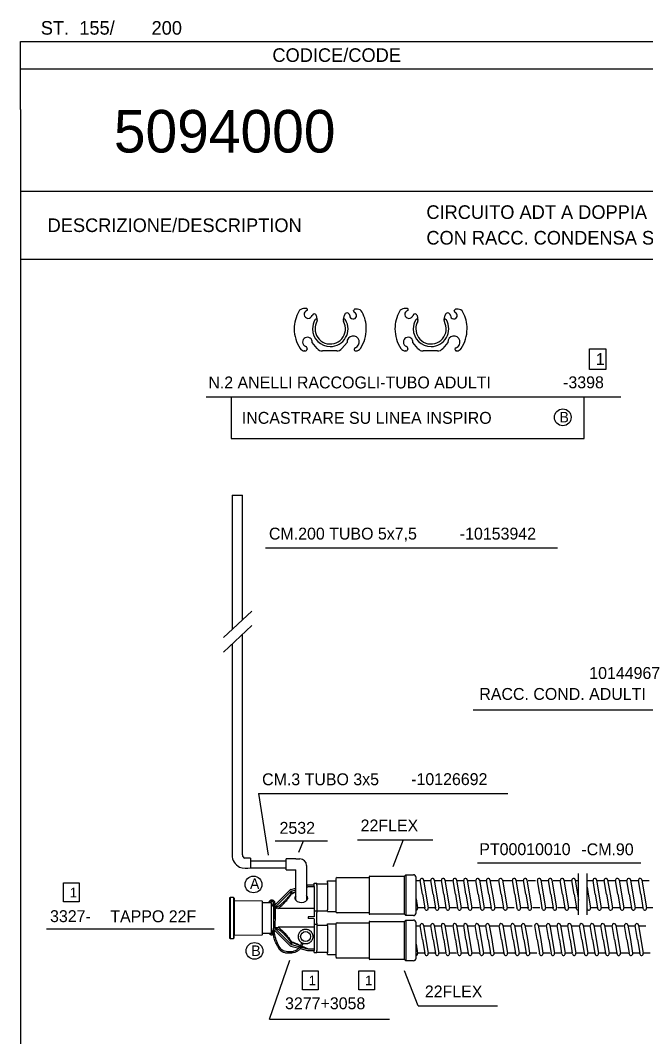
# Model space of a CAD drawing. Extents: x 0 to 950, y 0 to 1366.
# Drawn here: x 0 to 460, y 618 to 1366 of the extents above; entities that cross this region are included whole.
import ezdxf

# ---------------------------------------------------------------- set-up
doc = ezdxf.new("R2010")
doc.units = 0
doc.header["$LTSCALE"] = 25
doc.header["$MEASUREMENT"] = 0
doc.linetypes.add('CONTINUA', pattern=[0])
doc.linetypes.add('DASHED', pattern=[1.172368, 0.781579, -0.390789])
doc.layers.get('0').update_dxf_attribs({"linetype": 'CONTINUA'})
for name, color, linetype, lineweight in [('CODICI COMPONENTI', 1, 'CONTINUOUS', 25), ('COMPONENTI', 7, 'CONTINUOUS', 25), ('DESCRIZIONI', 7, 'CONTINUOUS', 25)]:
    doc.layers.add(name, color=color, linetype=linetype, lineweight=lineweight)

# ---------------------------------------------------------------- blocks, each defined once
blk = doc.blocks.new('M5')
for p, q in [((0, 270), (190, 270)), ((0, 260), (0, 270)), ((0, 266), (190, 266)), ((0, 260), (0, 10)), ((0, 248), (190, 248)), ((0, 238), (190, 238))]:
    blk.add_line(p, q)
for s, p in [('ST.  155/', (3, 271)), ('CODICE/CODE', (37, 267)), ('DESCRIZIONE/DESCRIPTION', (4, 242))]:
    blk.add_text(s, height=2).set_placement(p)
at = {"color": 7}
blk.add_text('200', height=2, dxfattribs=at).set_placement((19.26, 271))

msp = doc.modelspace()

# ---------------------------------------------------------------- linework, layer by layer
msp.add_line((335.59, 746.51), (455.47, 746.51))
at = {"layer": 'CODICI COMPONENTI'}
for p, q in [((225.46, 762.52), (187.1, 762.52)), ((207.57, 762.52), (204.21, 754.05)), ((31.71, 731.85), (43.17, 731.85)), ((31.71, 717.81), (31.71, 731.85)), ((43.17, 731.85), (43.17, 717.81)), ((43.17, 717.81), (31.71, 717.81)), ((182.76, 631.74), (197.91, 675.04)), ((207.06, 667.24), (218.52, 667.24)), ((207.06, 653.19), (207.06, 667.24)), ((218.52, 667.24), (218.52, 653.19)), ((248.49, 667.24), (259.95, 667.24)), ((248.49, 653.19), (248.49, 667.24)), ((259.95, 667.24), (259.95, 653.19)), ((218.52, 653.19), (207.06, 653.19)), ((259.95, 653.19), (248.49, 653.19)), ((182.76, 631.74), (271.04, 631.74))]:
    msp.add_line(p, q, dxfattribs=at)
msp.add_lwpolyline([(429.75, 1109.09), (417.67, 1109.09), (417.67, 1124.06), (429.75, 1124.06)], close=True, dxfattribs=at)
at = {"layer": 'COMPONENTI', "color": 7}
for p, q in [((210.16, 1153.7), (207.78, 1153.7)), ((247.39, 1153.3), (245.84, 1153.3)), ((284.11, 1153.7), (281.73, 1153.7)), ((321.34, 1153.3), (319.79, 1153.3)), ((217.21, 1148.6), (217.84, 1145)), ((217.72, 1145.71), (217.66, 1145.75)), ((237.12, 1145), (237.24, 1145.71)), ((237.24, 1145.71), (237.81, 1148.92)), ((237.3, 1145.75), (237.24, 1145.71)), ((237.81, 1148.92), (237.81, 1148.92)), ((291.16, 1148.6), (291.79, 1145)), ((291.67, 1145.71), (291.61, 1145.75)), ((311.07, 1145), (311.19, 1145.71)), ((311.19, 1145.71), (311.76, 1148.92)), ((311.25, 1145.75), (311.19, 1145.71)), ((311.76, 1148.92), (311.76, 1148.92)), ((217.88, 1124.38), (214.2, 1128.77)), ((239.79, 1128.86), (236.04, 1124.38)), ((291.83, 1124.38), (288.14, 1128.77)), ((313.74, 1128.86), (309.98, 1124.38)), ((208.88, 1122.61), (208.64, 1122.61)), ((227.48, 1122.61), (221.67, 1122.61)), ((232.24, 1122.61), (227.48, 1122.61)), ((245.05, 1123.88), (245.05, 1123.82)), ((245.05, 1123.82), (245.05, 1123.76)), ((246.32, 1122.61), (246.14, 1122.61)), ((282.83, 1122.61), (282.59, 1122.61)), ((301.43, 1122.61), (295.62, 1122.61)), ((306.19, 1122.61), (301.43, 1122.61)), ((319, 1123.88), (319, 1123.82)), ((319, 1123.82), (319, 1123.76)), ((320.27, 1122.61), (320.09, 1122.61)), ((225.37, 733.27), (231.48, 733.18)), ((225.37, 731.98), (225.37, 733.27)), ((231.48, 734.65), (231.48, 710.85)), ((232.48, 735.65), (255.98, 735.65)), ((255.98, 736.25), (255.98, 709.25)), ((256.48, 736.75), (281.98, 736.75)), ((281.98, 736.75), (282.98, 737.75)), ((281.98, 708.75), (281.98, 736.75)), ((282.98, 737.75), (282.98, 707.75)), ((282.98, 737.75), (288.48, 737.75)), ((290.48, 709.75), (290.48, 735.75)), ((290.48, 733.45), (293.47, 733.45)), ((295.14, 723.45), (293.44, 733.64)), ((295.95, 734.06), (297.72, 723.45)), ((296.05, 733.45), (301.27, 733.45)), ((302.94, 723.45), (301.24, 733.64)), ((303.75, 734.06), (305.52, 723.45)), ((303.85, 733.45), (309.07, 733.45)), ((310.74, 723.45), (309.04, 733.64)), ((311.55, 734.06), (313.32, 723.45)), ((311.65, 733.45), (316.87, 733.45)), ((319.29, 723.45), (317.59, 733.64)), ((320.1, 734.06), (321.87, 723.45)), ((320.2, 733.45), (325.42, 733.45)), ((327.09, 723.45), (325.39, 733.64)), ((327.9, 734.06), (329.67, 723.45)), ((328.46, 733.45), (333.67, 733.45)), ((336.09, 723.45), (334.39, 733.64)), ((336.91, 734.06), (338.68, 723.45)), ((337.01, 733.45), (342.22, 733.45)), ((343.89, 723.45), (342.19, 733.64)), ((344.71, 734.06), (346.48, 723.45)), ((345.32, 733.45), (350.54, 733.45)), ((352.96, 723.45), (351.25, 733.64)), ((353.77, 734.06), (355.54, 723.45)), ((353.87, 733.45), (361.16, 733.45)), ((362.83, 723.45), (361.13, 733.64)), ((363.64, 734.06), (365.41, 723.45)), ((364.08, 733.45), (369.3, 733.45)), ((370.97, 723.45), (369.27, 733.64)), ((371.78, 734.06), (373.56, 723.45)), ((372.79, 733.45), (378, 733.45)), ((381.2, 723.45), (379.5, 733.64)), ((382.01, 734.06), (383.78, 723.45)), ((382.45, 733.45), (387.67, 733.45)), ((389.34, 723.45), (387.64, 733.64)), ((390.15, 734.06), (391.92, 723.45)), ((391.16, 733.45), (396.37, 733.45)), ((398.04, 723.45), (396.34, 733.64)), ((398.86, 734.06), (400.63, 723.45)), ((399.55, 733.45), (404.76, 733.45)), ((406.43, 723.45), (404.73, 733.64)), ((407.25, 734.06), (409.02, 723.45)), ((407.35, 733.45), (409.74, 733.45)), ((415.97, 733.45), (420.36, 733.45)), ((422.03, 723.45), (420.33, 733.64)), ((422.85, 734.06), (424.62, 723.45)), ((422.95, 733.45), (428.16, 733.45)), ((430.26, 723.45), (428.56, 733.64)), ((431.07, 734.06), (432.84, 723.45)), ((431.76, 733.45), (436.98, 733.45)), ((438.65, 723.45), (436.95, 733.64)), ((439.46, 734.06), (441.23, 723.45)), ((439.56, 733.45), (444.78, 733.45)), ((446.93, 723.45), (445.23, 733.64)), ((447.74, 734.06), (449.52, 723.45)), ((448.43, 733.45), (453.65, 733.45)), ((455.32, 723.45), (453.62, 733.64)), ((456.13, 734.06), (457.91, 723.45)), ((456.23, 733.45), (461.45, 733.45)), ((188.57, 717.25), (197.7, 726.37)), ((188.72, 715.7), (198.55, 725.53)), ((198.55, 725.53), (198.55, 723.97)), ((198.59, 726.89), (202.13, 727.84)), ((198.9, 725.73), (202.13, 726.6)), ((198.9, 725.73), (198.9, 724.16)), ((201.14, 724.99), (201.65, 725.18)), ((201.65, 725.18), (202.15, 725.37)), ((210.13, 729.98), (210.78, 730.16)), ((210.13, 728.74), (211.09, 729)), ((211.09, 729), (210.13, 728.59)), ((210.48, 728.65), (210.13, 728.49)), ((210.95, 728.86), (210.48, 728.65)), ((211.21, 728.99), (210.95, 728.86)), ((215.77, 730.22), (211.29, 730.22)), ((211.29, 729.02), (215.77, 729.02)), ((215.77, 731.62), (217.57, 731.62)), ((215.77, 730.22), (215.77, 731.62)), ((215.77, 729.02), (215.77, 706.78)), ((217.57, 730.12), (217.57, 731.62)), ((217.57, 731.18), (225.37, 731.18)), ((415.97, 728.54), (416.82, 723.45)), ((153.42, 720.48), (153.42, 691.48)), ((156.32, 720.98), (153.92, 720.98)), ((156.82, 720.48), (156.82, 718.51)), ((177.42, 718.33), (156.82, 718.51)), ((177.62, 717.43), (177.62, 718.13)), ((192.81, 717.38), (193.12, 717.67)), ((193.12, 717.67), (193.42, 717.97)), ((193.42, 717.97), (193.73, 718.28)), ((193.73, 718.28), (194.05, 718.6)), ((193.95, 717.19), (194.46, 717.76)), ((194.05, 718.6), (194.37, 718.93)), ((194.37, 718.93), (194.7, 719.28)), ((194.46, 717.76), (194.97, 718.33)), ((194.7, 719.28), (195.03, 719.64)), ((194.97, 718.33), (195.47, 718.91)), ((195.03, 719.64), (195.36, 720.02)), ((195.36, 720.02), (195.7, 720.4)), ((195.47, 718.91), (195.94, 719.49)), ((195.7, 720.4), (196.03, 720.79)), ((195.94, 719.49), (196.41, 720.07)), ((196.03, 720.79), (196.37, 721.19)), ((196.37, 721.19), (196.7, 721.59)), ((196.41, 720.07), (196.85, 720.64)), ((196.7, 721.59), (197.03, 722)), ((196.85, 720.64), (197.28, 721.21)), ((197.03, 722), (197.35, 722.4)), ((197.28, 721.21), (197.69, 721.76)), ((197.35, 722.4), (197.67, 722.81)), ((197.67, 722.81), (197.97, 723.2)), ((197.69, 721.76), (198.08, 722.29)), ((197.97, 723.2), (198.26, 723.59)), ((198.08, 722.29), (198.44, 722.81)), ((198.26, 723.59), (198.55, 723.97)), ((198.44, 722.81), (198.79, 723.31)), ((198.54, 723.97), (198.59, 724.01)), ((198.54, 723.97), (198.57, 723.97)), ((198.57, 723.97), (198.61, 723.97)), ((198.59, 724.01), (198.65, 724.05)), ((198.61, 723.97), (198.65, 723.97)), ((198.65, 724.05), (198.71, 724.09)), ((198.65, 723.97), (198.69, 723.97)), ((198.69, 723.97), (198.74, 723.95)), ((198.71, 724.09), (198.77, 724.12)), ((198.74, 723.95), (198.79, 723.94)), ((198.77, 724.12), (198.84, 724.14)), ((198.79, 723.94), (198.84, 723.92)), ((198.79, 723.31), (199.11, 723.78)), ((198.84, 724.14), (198.9, 724.16)), ((198.84, 723.92), (198.89, 723.9)), ((198.89, 723.9), (198.94, 723.87)), ((198.9, 724.16), (199.49, 724.38)), ((198.9, 724.16), (198.92, 724.14)), ((198.92, 724.14), (198.94, 724.11)), ((198.94, 724.11), (198.96, 724.07)), ((198.94, 723.87), (199, 723.85)), ((198.96, 724.07), (198.99, 724.03)), ((198.99, 724.03), (199.01, 723.99)), ((199, 723.85), (199.05, 723.81)), ((199.01, 723.99), (199.03, 723.94)), ((199.03, 723.94), (199.06, 723.89)), ((199.05, 723.81), (199.11, 723.78)), ((199.06, 723.89), (199.09, 723.84)), ((199.09, 723.84), (199.11, 723.78)), ((199.11, 723.78), (199.87, 724.08)), ((199.49, 724.38), (200.05, 724.59)), ((199.87, 724.08), (200.6, 724.38)), ((200.05, 724.59), (200.6, 724.79)), ((200.6, 724.79), (201.14, 724.99)), ((200.6, 724.38), (201.31, 724.66)), ((201.31, 724.66), (201.98, 724.94)), ((201.98, 724.94), (202.13, 725)), ((177.62, 717.34), (183.95, 717.44)), ((177.62, 705.98), (177.62, 717.43)), ((185.85, 714.52), (184.17, 717.43)), ((186.78, 715.45), (187.65, 716.33)), ((186.86, 713.84), (187.81, 714.79)), ((187.42, 713.34), (187.95, 713.67)), ((188.84, 714.23), (189.02, 714.35)), ((189.02, 714.35), (189.2, 714.47)), ((189.69, 713.33), (189.17, 712.97)), ((215.77, 712.97), (189.17, 712.97)), ((189.2, 714.47), (189.38, 714.59)), ((189.38, 714.59), (189.57, 714.72)), ((189.57, 714.72), (189.76, 714.85)), ((189.69, 713.33), (190.2, 713.72)), ((189.76, 714.85), (189.96, 715)), ((189.96, 715), (190.17, 715.15)), ((190.17, 715.15), (190.39, 715.32)), ((190.2, 713.72), (190.73, 714.15)), ((190.39, 715.32), (190.62, 715.5)), ((190.62, 715.5), (190.86, 715.69)), ((190.73, 714.15), (191.27, 714.6)), ((190.86, 715.69), (191.12, 715.89)), ((191.12, 715.89), (191.38, 716.11)), ((191.27, 714.6), (191.81, 715.08)), ((191.38, 716.11), (191.65, 716.34)), ((191.65, 716.34), (191.93, 716.58)), ((191.81, 715.08), (192.35, 715.58)), ((191.93, 716.58), (192.22, 716.83)), ((192.22, 716.83), (192.51, 717.1)), ((192.35, 715.58), (192.89, 716.1)), ((192.51, 717.1), (192.81, 717.38)), ((192.89, 716.1), (193.42, 716.64)), ((193.42, 716.64), (193.95, 717.19)), ((217.57, 711.18), (225.37, 711.18)), ((217.57, 702.12), (217.57, 710.12)), ((225.37, 710.69), (225.37, 711.98)), ((225.37, 710.69), (231.48, 710.78)), ((291.62, 713.26), (291.59, 713.45)), ((296.81, 713.45), (291.59, 713.45)), ((296.91, 712.84), (296.81, 713.45)), ((299.42, 713.26), (299.39, 713.45)), ((304.61, 713.45), (299.39, 713.45)), ((304.71, 712.84), (304.61, 713.45)), ((307.22, 713.26), (307.19, 713.45)), ((312.41, 713.45), (307.19, 713.45)), ((312.51, 712.84), (312.41, 713.45)), ((315.02, 713.26), (314.99, 713.45)), ((320.21, 713.45), (314.99, 713.45)), ((321.06, 712.84), (320.96, 713.45)), ((328.76, 713.45), (323.54, 713.45)), ((323.58, 713.26), (323.54, 713.45)), ((328.86, 712.84), (328.76, 713.45)), ((331.38, 713.26), (331.34, 713.45)), ((337.01, 713.45), (331.8, 713.45)), ((337.87, 712.84), (337.76, 713.45)), ((345.56, 713.45), (340.35, 713.45)), ((340.38, 713.26), (340.35, 713.45)), ((345.67, 712.84), (345.56, 713.45)), ((348.18, 713.26), (348.15, 713.45)), ((353.88, 713.45), (348.66, 713.45)), ((354.73, 712.84), (354.63, 713.45)), ((362.43, 713.45), (357.21, 713.45)), ((357.24, 713.26), (357.21, 713.45)), ((364.6, 712.84), (364.5, 713.45)), ((367.12, 713.26), (367.08, 713.45)), ((372.64, 713.45), (367.43, 713.45)), ((372.74, 712.84), (372.64, 713.45)), ((375.26, 713.26), (375.23, 713.45)), ((381.34, 713.45), (376.13, 713.45)), ((382.97, 712.84), (382.87, 713.45)), ((385.49, 713.26), (385.45, 713.45)), ((391.01, 713.45), (385.79, 713.45)), ((391.11, 712.84), (391.01, 713.45)), ((393.63, 713.26), (393.59, 713.45)), ((399.71, 713.45), (394.5, 713.45)), ((399.81, 712.84), (399.71, 713.45)), ((402.33, 713.26), (402.3, 713.45)), ((408.1, 713.45), (402.89, 713.45)), ((408.21, 712.84), (408.1, 713.45)), ((416.01, 712.84), (415.97, 713.06)), ((423.7, 713.45), (418.49, 713.45)), ((418.52, 713.26), (418.49, 713.45)), ((423.81, 712.84), (423.7, 713.45)), ((426.32, 713.26), (426.29, 713.45)), ((431.73, 713.45), (426.51, 713.45)), ((432.03, 712.84), (431.93, 713.45)), ((434.55, 713.26), (434.51, 713.45)), ((440.32, 713.45), (435.1, 713.45)), ((440.42, 712.84), (440.32, 713.45)), ((448.12, 713.45), (442.9, 713.45)), ((442.93, 713.26), (442.9, 713.45)), ((448.7, 712.84), (448.6, 713.45)), ((451.22, 713.26), (451.19, 713.45)), ((456.99, 713.45), (451.78, 713.45)), ((457.09, 712.84), (456.99, 713.45)), ((464.79, 713.45), (459.58, 713.45)), ((459.61, 713.26), (459.58, 713.45)), ((177.62, 694.53), (177.62, 705.98)), ((215.77, 706.78), (211.23, 706.74)), ((215.77, 705.47), (211.23, 705.51)), ((215.77, 705.47), (215.77, 683.22)), ((255.98, 709.85), (232.48, 709.85)), ((255.98, 703), (255.98, 676)), ((281.98, 708.75), (256.48, 708.75)), ((256.48, 703.5), (281.98, 703.5)), ((282.98, 707.75), (281.98, 708.75)), ((281.98, 703.5), (282.98, 704.5)), ((281.98, 675.5), (281.98, 703.5)), ((288.48, 707.75), (282.98, 707.75)), ((282.98, 704.5), (282.98, 674.5)), ((282.98, 704.5), (288.48, 704.5)), ((185.59, 697.29), (184.17, 694.82)), ((186.57, 697.01), (187.84, 695.73)), ((186.7, 698.57), (187.98, 697.29)), ((188.89, 696.38), (198.55, 686.72)), ((215.77, 699.28), (189.18, 699.28)), ((189.69, 698.92), (189.18, 699.28)), ((217.57, 700.85), (225.37, 700.85)), ((225.37, 701.75), (231.52, 701.66)), ((225.37, 700.46), (225.37, 701.75)), ((231.48, 701.4), (231.48, 677.6)), ((232.48, 702.4), (255.98, 702.4)), ((290.48, 676.5), (290.48, 702.5)), ((290.48, 700.2), (293.47, 700.2)), ((295.14, 690.2), (293.44, 700.39)), ((295.95, 700.81), (297.72, 690.2)), ((296.05, 700.2), (301.27, 700.2)), ((302.94, 690.2), (301.24, 700.39)), ((303.75, 700.81), (305.52, 690.2)), ((303.85, 700.2), (309.07, 700.2)), ((310.74, 690.2), (309.04, 700.39)), ((311.55, 700.81), (313.32, 690.2)), ((311.65, 700.2), (316.87, 700.2)), ((319.29, 690.2), (317.59, 700.39)), ((320.1, 700.81), (321.87, 690.2)), ((320.2, 700.2), (325.42, 700.2)), ((327.09, 690.2), (325.39, 700.39)), ((327.9, 700.81), (329.67, 690.2)), ((327.96, 700.2), (333.17, 700.2)), ((335.59, 690.2), (333.89, 700.39)), ((336.4, 700.81), (338.18, 690.2)), ((336.51, 700.2), (341.72, 700.2)), ((343.39, 690.2), (341.69, 700.39)), ((344.2, 700.81), (345.98, 690.2)), ((344.34, 700.2), (351.59, 700.2)), ((353.26, 690.2), (351.56, 700.39)), ((354.08, 700.81), (355.85, 690.2)), ((354.13, 700.2), (360.09, 700.2)), ((361.76, 690.2), (360.06, 700.39)), ((362.58, 700.81), (364.35, 690.2)), ((362.68, 700.2), (367.89, 700.2)), ((369.56, 690.2), (367.86, 700.39)), ((370.38, 700.81), (372.15, 690.2)), ((370.51, 700.2), (375.73, 700.2)), ((379.33, 690.2), (377.63, 700.39)), ((380.14, 700.81), (381.91, 690.2)), ((380.2, 700.2), (385.41, 700.2)), ((387.83, 690.2), (386.13, 700.39)), ((388.64, 700.81), (390.42, 690.2)), ((388.75, 700.2), (393.96, 700.2)), ((395.63, 690.2), (393.93, 700.39)), ((396.44, 700.81), (398.22, 690.2)), ((396.58, 700.2), (401.8, 700.2)), ((403.47, 690.2), (401.76, 700.39)), ((404.28, 700.81), (406.05, 690.2)), ((404.6, 700.2), (409.82, 700.2)), ((412.24, 690.2), (410.53, 700.39)), ((413.05, 700.81), (414.82, 690.2)), ((413.15, 700.2), (418.37, 700.2)), ((420.04, 690.2), (418.33, 700.39)), ((420.85, 700.81), (422.62, 690.2)), ((420.99, 700.2), (426.2, 700.2)), ((427.87, 690.2), (426.17, 700.39)), ((428.68, 700.81), (430.46, 690.2)), ((429.29, 700.2), (434.5, 700.2)), ((436.17, 690.2), (434.47, 700.39)), ((436.98, 700.81), (438.76, 690.2)), ((437.53, 700.2), (442.74, 700.2)), ((445.16, 690.2), (443.46, 700.39)), ((445.98, 700.81), (447.75, 690.2)), ((446.08, 700.2), (451.29, 700.2)), ((452.96, 690.2), (451.26, 700.39)), ((453.78, 700.81), (455.55, 690.2)), ((453.83, 700.2), (459.05, 700.2)), ((153.92, 690.98), (156.32, 690.98)), ((156.82, 693.45), (177.42, 693.63)), ((156.82, 691.48), (156.82, 693.45)), ((177.62, 694.92), (183.95, 694.82)), ((177.62, 693.83), (177.62, 694.53)), ((188.83, 694.74), (197.7, 685.87)), ((198.55, 688.28), (198.55, 686.72)), ((198.9, 688.09), (198.9, 686.52)), ((198.59, 685.36), (204.31, 683.83)), ((198.9, 686.52), (205.05, 684.87)), ((204.5, 686.25), (205.13, 685.98)), ((205.13, 685.98), (205.55, 685.8)), ((205.36, 683.54), (210.78, 682.09)), ((206.05, 684.6), (211.09, 683.25)), ((206.38, 685.21), (207.02, 684.95)), ((206.58, 685.35), (207.42, 684.98)), ((207.02, 684.95), (207.67, 684.69)), ((207.42, 684.98), (208.25, 684.61)), ((207.67, 684.69), (208.25, 684.45)), ((208.25, 684.45), (208.77, 684.23)), ((208.77, 684.23), (209.47, 683.94)), ((209.47, 683.94), (210.27, 683.6)), ((210.94, 683.39), (211.14, 683.3)), ((211.14, 683.3), (211.26, 683.24)), ((211.29, 683.22), (215.77, 683.22)), ((211.29, 682.02), (215.77, 682.02)), ((215.77, 680.62), (215.77, 682.02)), ((215.77, 680.62), (217.57, 680.62)), ((217.57, 680.62), (217.57, 682.12)), ((217.57, 680.85), (225.37, 680.85)), ((225.37, 679.16), (225.37, 680.46)), ((296.81, 680.2), (291.59, 680.2)), ((291.62, 680.01), (291.59, 680.2)), ((296.91, 679.59), (296.81, 680.2)), ((299.42, 680.01), (299.39, 680.2)), ((304.61, 680.2), (299.39, 680.2)), ((304.71, 679.59), (304.61, 680.2)), ((307.22, 680.01), (307.19, 680.2)), ((312.41, 680.2), (307.19, 680.2)), ((312.51, 679.59), (312.41, 680.2)), ((320.21, 680.2), (314.99, 680.2)), ((315.02, 680.01), (314.99, 680.2)), ((321.06, 679.59), (320.96, 680.2)), ((323.58, 680.01), (323.54, 680.2)), ((328.76, 680.2), (323.54, 680.2)), ((328.86, 679.59), (328.76, 680.2)), ((336.51, 680.2), (331.3, 680.2)), ((331.38, 680.01), (331.34, 680.2)), ((337.36, 679.59), (337.26, 680.2)), ((345.06, 680.2), (339.85, 680.2)), ((339.88, 680.01), (339.85, 680.2)), ((345.16, 679.59), (345.06, 680.2)), ((347.68, 680.01), (347.65, 680.2)), ((354.93, 680.2), (347.68, 680.2)), ((355.03, 679.59), (354.93, 680.2)), ((363.43, 680.2), (357.47, 680.2)), ((357.55, 680.01), (357.52, 680.2)), ((363.54, 679.59), (363.43, 680.2)), ((366.05, 680.01), (366.02, 680.2)), ((371.23, 680.2), (366.02, 680.2)), ((371.34, 679.59), (371.23, 680.2)), ((373.85, 680.01), (373.82, 680.2)), ((379.07, 680.2), (373.85, 680.2)), ((381.1, 679.59), (381, 680.2)), ((388.75, 680.2), (383.54, 680.2)), ((383.62, 680.01), (383.58, 680.2)), ((389.6, 679.59), (389.5, 680.2)), ((397.3, 680.2), (392.09, 680.2)), ((392.12, 680.01), (392.09, 680.2)), ((397.4, 679.59), (397.3, 680.2)), ((399.92, 680.01), (399.89, 680.2)), ((405.14, 680.2), (399.92, 680.2)), ((405.24, 679.59), (405.14, 680.2)), ((407.75, 680.01), (407.72, 680.2)), ((413.16, 680.2), (407.94, 680.2)), ((414.01, 679.59), (413.91, 680.2)), ((416.52, 680.01), (416.49, 680.2)), ((421.71, 680.2), (416.49, 680.2)), ((421.81, 679.59), (421.71, 680.2)), ((424.32, 680.01), (424.29, 680.2)), ((429.54, 680.2), (424.33, 680.2)), ((429.64, 679.59), (429.54, 680.2)), ((432.16, 680.01), (432.13, 680.2)), ((437.84, 680.2), (432.63, 680.2)), ((437.94, 679.59), (437.84, 680.2)), ((440.46, 680.01), (440.43, 680.2)), ((446.08, 680.2), (440.87, 680.2)), ((446.94, 679.59), (446.83, 680.2)), ((454.63, 680.2), (449.42, 680.2)), ((449.45, 680.01), (449.42, 680.2)), ((454.74, 679.59), (454.63, 680.2)), ((462.39, 680.2), (457.17, 680.2)), ((457.25, 680.01), (457.22, 680.2)), ((225.37, 679.16), (231.48, 679.25)), ((255.98, 676.6), (232.48, 676.6)), ((281.98, 675.5), (256.48, 675.5)), ((282.98, 674.5), (281.98, 675.5)), ((288.48, 674.5), (282.98, 674.5))]:
    msp.add_line(p, q, dxfattribs=at)
at = {"layer": 'COMPONENTI', "color": 2}
for p, q in [((244.56, 1152.05), (244.56, 1152.28)), ((318.51, 1152.05), (318.51, 1152.28)), ((210.55, 1124.27), (210.55, 1123.74)), ((284.5, 1124.27), (284.5, 1123.74)), ((215.8, 728.92), (215.77, 728.95))]:
    msp.add_line(p, q, dxfattribs=at)
at = {"layer": 'COMPONENTI'}
for p, q in [((155.44, 1016.64), (155.44, 918)), ((155.44, 1016.64), (162.94, 1016.64)), ((162.94, 924.96), (162.94, 1016.64)), ((148.98, 911.99), (169.91, 931.44)), ((148.98, 901.35), (169.91, 920.8)), ((162.94, 752.32), (162.94, 914.32)), ((155.44, 907.35), (155.44, 752.32)), ((168.99, 749.93), (164.73, 749.93)), ((168.99, 749.93), (168.99, 742.77)), ((169.06, 747.89), (195.19, 747.89)), ((202.13, 749.49), (195.19, 749.49)), ((195.19, 741.66), (195.19, 749.49)), ((202.13, 749.49), (205.13, 749.49)), ((169.06, 742.89), (195.19, 742.89)), ((195.19, 741.49), (195.19, 741.66)), ((195.19, 741.49), (202.13, 741.49)), ((202.13, 719.04), (202.13, 741.49)), ((210.13, 744.49), (210.13, 718.81)), ((409.74, 708.24), (409.74, 738.8)), ((415.97, 708.24), (415.97, 738.8)), ((217.57, 730.12), (217.57, 710.12)), ((225.37, 731.98), (225.37, 711.98)), ((153.92, 720.98), (153.92, 690.98)), ((156.32, 720.98), (156.32, 690.98)), ((156.82, 718.51), (156.82, 693.45)), ((290.48, 720.1), (291.59, 713.45)), ((295.14, 723.45), (296.81, 713.45)), ((297.72, 723.45), (299.39, 713.45)), ((302.94, 723.45), (304.61, 713.45)), ((305.52, 723.45), (307.19, 713.45)), ((310.74, 723.45), (312.41, 713.45)), ((313.32, 723.45), (314.99, 713.45)), ((319.29, 723.45), (320.96, 713.45)), ((321.87, 723.45), (323.54, 713.45)), ((327.09, 723.45), (328.76, 713.45)), ((329.67, 723.45), (331.34, 713.45)), ((336.09, 723.45), (337.76, 713.45)), ((338.68, 723.45), (340.35, 713.45)), ((343.89, 723.45), (345.56, 713.45)), ((346.48, 723.45), (348.15, 713.45)), ((352.96, 723.45), (354.63, 713.45)), ((355.54, 723.45), (357.21, 713.45)), ((362.83, 723.45), (364.5, 713.45)), ((365.41, 723.45), (367.08, 713.45)), ((370.97, 723.45), (372.64, 713.45)), ((373.56, 723.45), (375.23, 713.45)), ((381.2, 723.45), (382.87, 713.45)), ((383.78, 723.45), (385.45, 713.45)), ((389.34, 723.45), (391.01, 713.45)), ((391.92, 723.45), (393.59, 713.45)), ((398.04, 723.45), (399.71, 713.45)), ((400.63, 723.45), (402.3, 713.45)), ((406.43, 723.45), (408.1, 713.45)), ((409.02, 723.45), (409.74, 719.13)), ((416.82, 723.45), (418.49, 713.45)), ((422.03, 723.45), (423.7, 713.45)), ((424.62, 723.45), (426.29, 713.45)), ((430.26, 723.45), (431.93, 713.45)), ((432.84, 723.45), (434.51, 713.45)), ((438.65, 723.45), (440.32, 713.45)), ((441.23, 723.45), (442.9, 713.45)), ((446.93, 723.45), (448.6, 713.45)), ((449.52, 723.45), (451.19, 713.45)), ((455.32, 723.45), (456.99, 713.45)), ((457.91, 723.45), (459.58, 713.45)), ((184.17, 717.43), (184.17, 694.82)), ((185.85, 714.52), (185.85, 702.97)), ((188.57, 717.25), (187.65, 716.33)), ((188.72, 715.7), (187.81, 714.79)), ((188.84, 714.23), (187.95, 713.67)), ((189.03, 712.98), (188.01, 713.18)), ((211.23, 706.74), (211.23, 705.51)), ((187.62, 698.98), (188.19, 699.11)), ((187.84, 695.73), (188.83, 694.74)), ((187.98, 697.29), (188.89, 696.38)), ((188.12, 698.46), (189.33, 697.69)), ((188.19, 699.11), (189.18, 699.28)), ((217.57, 702.12), (217.57, 682.12)), ((225.37, 700.46), (225.37, 680.46)), ((295.14, 690.2), (296.81, 680.2)), ((297.72, 690.2), (299.39, 680.2)), ((302.94, 690.2), (304.61, 680.2)), ((305.52, 690.2), (307.19, 680.2)), ((310.74, 690.2), (312.41, 680.2)), ((313.32, 690.2), (314.99, 680.2)), ((319.29, 690.2), (320.96, 680.2)), ((321.87, 690.2), (323.54, 680.2)), ((327.09, 690.2), (328.76, 680.2)), ((329.67, 690.2), (331.34, 680.2)), ((335.59, 690.2), (337.26, 680.2)), ((338.18, 690.2), (339.85, 680.2)), ((343.39, 690.2), (345.06, 680.2)), ((345.98, 690.2), (347.65, 680.2)), ((353.26, 690.2), (354.93, 680.2)), ((355.85, 690.2), (357.52, 680.2)), ((361.76, 690.2), (363.43, 680.2)), ((364.35, 690.2), (366.02, 680.2)), ((369.56, 690.2), (371.23, 680.2)), ((372.15, 690.2), (373.82, 680.2)), ((379.33, 690.2), (381, 680.2)), ((381.91, 690.2), (383.58, 680.2)), ((387.83, 690.2), (389.5, 680.2)), ((390.42, 690.2), (392.09, 680.2)), ((395.63, 690.2), (397.3, 680.2)), ((398.22, 690.2), (399.89, 680.2)), ((403.47, 690.2), (405.14, 680.2)), ((406.05, 690.2), (407.72, 680.2)), ((412.24, 690.2), (413.91, 680.2)), ((414.82, 690.2), (416.49, 680.2)), ((420.04, 690.2), (421.71, 680.2)), ((422.62, 690.2), (424.29, 680.2)), ((427.87, 690.2), (429.54, 680.2)), ((430.46, 690.2), (432.13, 680.2)), ((436.17, 690.2), (437.84, 680.2)), ((438.76, 690.2), (440.43, 680.2)), ((445.16, 690.2), (446.83, 680.2)), ((447.75, 690.2), (449.42, 680.2)), ((452.96, 690.2), (454.63, 680.2)), ((455.55, 690.2), (457.22, 680.2)), ((290.48, 686.86), (291.59, 680.2))]:
    msp.add_line(p, q, dxfattribs=at)
at = {"layer": 'COMPONENTI', "color": 7, "linetype": 'DASHED'}
for p, q in [((215.77, 729.02), (215.77, 730.22)), ((186.71, 713.67), (186.71, 713.67)), ((217.57, 710.92), (215.77, 710.92)), ((186.71, 698.58), (186.71, 698.58)), ((217.57, 701.33), (215.77, 701.33)), ((215.77, 683.22), (215.77, 682.02))]:
    msp.add_line(p, q, dxfattribs=at)
at = {"layer": 'COMPONENTI', "color": 7}
for points in [[(211.21, 728.99), (211.26, 729.01), (211.29, 729.02), (211.29, 729.02)], [(186.7, 713.68), (186.7, 713.68), (186.7, 713.67), (186.7, 713.67), (186.7, 713.67), (186.7, 713.67), (186.71, 713.67)], [(186.71, 713.67), (186.71, 713.67), (186.72, 713.67), (186.72, 713.66), (186.74, 713.65)], [(186.75, 713.64), (186.77, 713.63), (186.79, 713.62), (186.81, 713.61), (186.84, 713.59), (186.87, 713.57), (186.91, 713.55), (186.95, 713.53)], [(186.95, 713.53), (187, 713.51), (187.05, 713.48), (187.11, 713.46), (187.17, 713.43), (187.25, 713.4), (187.33, 713.37), (187.41, 713.34), (187.51, 713.31), (187.61, 713.27), (187.73, 713.24), (187.81, 713.22)], [(187.81, 713.22), (188.01, 713.18)], [(189.03, 712.98), (189.04, 712.98), (189.17, 712.97), (189.17, 712.97)], [(186.71, 698.58), (186.7, 698.58), (186.7, 698.57), (186.7, 698.57), (186.7, 698.57), (186.7, 698.57), (186.7, 698.57)], [(186.71, 698.58), (186.71, 698.58), (186.72, 698.58), (186.72, 698.59), (186.74, 698.6), (186.75, 698.61), (186.77, 698.62), (186.79, 698.63), (186.81, 698.64), (186.84, 698.66), (186.87, 698.68), (186.91, 698.7), (186.95, 698.72)], [(186.95, 698.72), (187, 698.74), (187.05, 698.77), (187.11, 698.79), (187.18, 698.82), (187.25, 698.85), (187.33, 698.88), (187.42, 698.91), (187.52, 698.94), (187.62, 698.98)], [(188.12, 698.46), (187.4, 698.91)], [(198.55, 688.28), (198.17, 688.78), (197.8, 689.27), (197.42, 689.75), (197.05, 690.23), (196.68, 690.68), (196.31, 691.13), (195.95, 691.56), (195.59, 691.97), (195.24, 692.37), (194.89, 692.76), (194.55, 693.13), (194.21, 693.48), (193.88, 693.83), (193.55, 694.15), (193.23, 694.47), (192.91, 694.77), (192.6, 695.07), (192.3, 695.35), (192, 695.61), (191.7, 695.87), (191.42, 696.11), (191.15, 696.34), (190.88, 696.55), (190.63, 696.75), (190.39, 696.93), (190.16, 697.11), (189.94, 697.27), (189.73, 697.42), (189.53, 697.56), (189.33, 697.69), (189.14, 697.82), (189.06, 697.87)], [(189.69, 698.92), (190.2, 698.53), (190.73, 698.1), (191.26, 697.65), (191.8, 697.17), (192.34, 696.67), (192.88, 696.15), (193.42, 695.61), (193.94, 695.06), (194.46, 694.49), (194.97, 693.92), (195.46, 693.34), (195.94, 692.76), (196.41, 692.18), (196.85, 691.61), (197.28, 691.04), (197.69, 690.49), (198.08, 689.96), (198.44, 689.44), (198.79, 688.94), (199.11, 688.47)], [(198.55, 688.28), (198.58, 688.27), (198.61, 688.27), (198.65, 688.28), (198.69, 688.28), (198.74, 688.3), (198.79, 688.31), (198.84, 688.33), (198.89, 688.35), (198.94, 688.38), (199, 688.4), (199.06, 688.43), (199.11, 688.47)], [(198.9, 688.09), (198.84, 688.11), (198.77, 688.13), (198.71, 688.16), (198.65, 688.19), (198.6, 688.23), (198.55, 688.28)], [(199.11, 688.47), (199.09, 688.41), (199.06, 688.36), (199.03, 688.31), (199.01, 688.26), (198.99, 688.21), (198.96, 688.17), (198.94, 688.14), (198.92, 688.11), (198.9, 688.09)], [(205.44, 685.59), (205.15, 685.71), (204.72, 685.87), (204.29, 686.05), (203.83, 686.22), (203.36, 686.41), (202.87, 686.6), (202.36, 686.79), (201.84, 686.99), (201.29, 687.2), (200.73, 687.41), (200.14, 687.63), (199.53, 687.86), (198.9, 688.09)], [(203.45, 686.7), (203.07, 686.85), (202.68, 687.02), (202.28, 687.18), (201.87, 687.36), (201.44, 687.53), (201, 687.71), (200.54, 687.9), (200.08, 688.08), (199.6, 688.27), (199.11, 688.47)], [(204.5, 686.25), (204.16, 686.4), (203.45, 686.7)], [(206.58, 685.35), (206.47, 685.4)], [(209.71, 683.95), (209.26, 684.16), (208.25, 684.61)], [(210.94, 683.39), (210.5, 683.59), (209.71, 683.95)], [(210.93, 683.32), (210.73, 683.41), (210.27, 683.6)], [(211.09, 683.25), (211.08, 683.25), (210.93, 683.32)], [(211.29, 683.22), (211.29, 683.23), (211.26, 683.24)]]:
    msp.add_lwpolyline(points, dxfattribs=at)
msp.add_lwpolyline([(189.18, 699.28), (189.18, 699.28)], close=True, dxfattribs=at)
at = {"layer": 'COMPONENTI', "color": 7, "linetype": 'DASHED'}
for points in [[(204.06, 692.35), (204.06, 692.69), (204.1, 693.03), (204.15, 693.38), (204.23, 693.72), (204.33, 694.07), (204.45, 694.41), (204.6, 694.75), (204.77, 695.07), (204.96, 695.39), (205.17, 695.69), (205.4, 695.97), (205.65, 696.24), (205.92, 696.49), (206.2, 696.72), (206.49, 696.93), (206.8, 697.12), (207.11, 697.29), (207.44, 697.43), (207.76, 697.55), (208.1, 697.65), (208.43, 697.72), (208.75, 697.77), (209.06, 697.8), (209.37, 697.81)], [(209.37, 697.81), (209.68, 697.8), (210, 697.77), (210.32, 697.72), (210.65, 697.65), (210.98, 697.55), (211.31, 697.43), (211.63, 697.29), (211.94, 697.12), (212.25, 696.93), (212.54, 696.72), (212.83, 696.49), (213.09, 696.24), (213.34, 695.97), (213.57, 695.69), (213.78, 695.39), (213.97, 695.07), (214.14, 694.75), (214.29, 694.41), (214.41, 694.07), (214.51, 693.72), (214.59, 693.38), (214.65, 693.03), (214.68, 692.69), (214.69, 692.35)], [(209.37, 686.9), (209.06, 686.9), (208.75, 686.93), (208.43, 686.99), (208.1, 687.06), (207.76, 687.16), (207.44, 687.27), (207.11, 687.42), (206.8, 687.58), (206.49, 687.77), (206.2, 687.98), (205.92, 688.21), (205.65, 688.46), (205.4, 688.73), (205.17, 689.02), (204.96, 689.32), (204.77, 689.63), (204.6, 689.96), (204.45, 690.29), (204.33, 690.63), (204.23, 690.98), (204.15, 691.33), (204.1, 691.67), (204.06, 692.01), (204.06, 692.35)], [(214.69, 692.35), (214.68, 692.01), (214.65, 691.67), (214.59, 691.33), (214.51, 690.98), (214.41, 690.63), (214.29, 690.29), (214.14, 689.96), (213.97, 689.63), (213.78, 689.32), (213.57, 689.02), (213.34, 688.73), (213.09, 688.46), (212.83, 688.21), (212.54, 687.98), (212.25, 687.77), (211.94, 687.58), (211.63, 687.42), (211.31, 687.27), (210.98, 687.16), (210.65, 687.06), (210.32, 686.99), (210, 686.93), (209.68, 686.9), (209.37, 686.9)]]:
    msp.add_lwpolyline(points, dxfattribs=at)
at = {"layer": 'COMPONENTI', "color": 7}
msp.add_circle((209.37, 692.35), 3.65, dxfattribs=at)
for centre, radius, start, end in [((227.48, 1138.87), 26.46, 151.10746, 180), ((207.78, 1149.74), 3.96, 90, 151.10746), ((211.31, 1149.59), 3.02, 108.36515, 344.14346), ((210.16, 1153.06), 0.639, 0, 90), ((210.16, 1153.06), 0.639, 288.36515, 0), ((245.82, 1152.05), 1.26, 88.84167, 179.71002), ((245.82, 1152.05), 1.26, 179.71002, 243.03684), ((247.39, 1149.34), 3.96, 27.74689, 90), ((227.48, 1138.87), 26.46, 0, 27.74689), ((301.43, 1138.87), 26.46, 151.10746, 180), ((281.73, 1149.74), 3.96, 90, 151.10746), ((285.26, 1149.59), 3.02, 108.36515, 344.14346), ((284.11, 1153.06), 0.639, 0, 90), ((284.11, 1153.06), 0.639, 288.36515, 0), ((319.76, 1152.05), 1.26, 88.84167, 179.71002), ((319.76, 1152.05), 1.26, 179.71002, 243.03684), ((321.34, 1149.34), 3.96, 27.74689, 90), ((301.43, 1138.87), 26.46, 0, 27.74689), ((215.7, 1148.3), 1.55, 88.19219, 162.57755), ((227.48, 1138.87), 13.02, 149.72104, 180), ((215.7, 1148.3), 1.55, 41.9083, 88.19219), ((217.09, 1144.93), 0.99, 55, 149.72104), ((227.48, 1138.87), 11.14, 180, 28.73431), ((227.48, 1138.87), 11.14, 151.26569, 180), ((215.75, 1148.34), 1.49, 10, 41.9083), ((216.67, 1144.8), 1.19, 331.26569, 10), ((227.48, 1138.87), 13.02, 270, 30.27896), ((238.29, 1144.8), 1.19, 170, 208.73431), ((237.87, 1144.93), 0.99, 30.27896, 125), ((239.76, 1148.56), 1.98, 169.43989, 169.43989), ((239.76, 1148.56), 1.98, 90, 169.43989), ((239.76, 1148.56), 1.98, 0.69528, 90), ((244.26, 1148.6), 2.52, 180, 67.05091), ((289.64, 1148.3), 1.55, 88.19219, 162.57755), ((301.43, 1138.87), 13.02, 149.72104, 180), ((289.64, 1148.3), 1.55, 41.9083, 88.19219), ((291.04, 1144.93), 0.99, 55, 149.72104), ((301.43, 1138.87), 11.14, 180, 28.73431), ((301.43, 1138.87), 11.14, 151.26569, 180), ((289.69, 1148.34), 1.49, 10, 41.9083), ((290.62, 1144.8), 1.19, 331.26569, 10), ((301.43, 1138.87), 13.02, 270, 30.27896), ((312.24, 1144.8), 1.19, 170, 208.73431), ((311.82, 1144.93), 0.99, 30.27896, 125), ((313.7, 1148.56), 1.98, 169.43989, 169.43989), ((313.7, 1148.56), 1.98, 90, 169.43989), ((313.7, 1148.56), 1.98, 0.69528, 90), ((318.21, 1148.6), 2.52, 180, 67.05091), ((227.48, 1138.87), 26.46, 180, 213.13423), ((227.48, 1138.87), 13.02, 180, 270), ((227.48, 1138.87), 26.46, 326.86577, 0), ((301.43, 1138.87), 26.46, 180, 213.13423), ((301.43, 1138.87), 13.02, 180, 270), ((301.43, 1138.87), 26.46, 326.86577, 0), ((210.7, 1129.14), 3.51, 354.04861, 180), ((210.7, 1129.14), 3.51, 180, 249.04121), ((244.26, 1129.14), 4.48, 291.17858, 183.61209), ((284.65, 1129.14), 3.51, 354.04861, 180), ((284.65, 1129.14), 3.51, 180, 249.04121), ((318.21, 1129.14), 4.48, 291.17858, 183.61209), ((208.64, 1126.57), 3.96, 213.13423, 270), ((208.88, 1124.28), 1.67, 269.96956, 70.3481), ((221.67, 1127.56), 4.95, 220, 270), ((232.24, 1127.56), 4.95, 270, 320), ((246.35, 1123.75), 1.3, 111.17858, 176.74216), ((246.2, 1123.76), 1.15, 176.74216, 267.2274), ((246.32, 1126.57), 3.96, 270, 326.86577), ((282.59, 1126.57), 3.96, 213.13423, 270), ((282.83, 1124.28), 1.67, 269.96956, 70.3481), ((295.62, 1127.56), 4.95, 220, 270), ((306.19, 1127.56), 4.95, 270, 320), ((320.3, 1123.75), 1.3, 111.17858, 176.74216), ((320.15, 1123.76), 1.15, 176.74216, 267.2274), ((320.27, 1126.57), 3.96, 270, 326.86577), ((232.48, 734.65), 1, 90, 180), ((256.48, 736.25), 0.5, 90, 180), ((288.48, 735.75), 2, 0, 90), ((294.69, 733.85), 1.27, 9.482, 189.482), ((302.49, 733.85), 1.27, 9.482, 189.482), ((310.29, 733.85), 1.28, 9.482, 189.482), ((318.84, 733.85), 1.27, 9.482, 189.482), ((326.64, 733.85), 1.27, 9.482, 189.482), ((335.65, 733.85), 1.27, 9.482, 189.482), ((343.45, 733.85), 1.27, 9.482, 189.482), ((352.51, 733.85), 1.27, 9.482, 189.482), ((362.38, 733.85), 1.27, 9.482, 189.482), ((370.53, 733.85), 1.27, 9.482, 189.482), ((380.75, 733.85), 1.27, 9.482, 189.482), ((388.89, 733.85), 1.27, 9.482, 189.482), ((397.6, 733.85), 1.27, 9.482, 189.482), ((405.99, 733.85), 1.27, 9.482, 189.482), ((421.59, 733.85), 1.28, 9.482, 189.482), ((429.81, 733.85), 1.28, 9.482, 189.482), ((438.2, 733.85), 1.28, 99.482, 189.482), ((438.2, 733.85), 1.28, 9.482, 99.482), ((446.49, 733.85), 1.28, 9.482, 189.482), ((454.88, 733.85), 1.28, 99.482, 189.482), ((454.88, 733.85), 1.28, 9.482, 99.482), ((199.11, 724.96), 2, 105, 135), ((199.11, 724.96), 0.8, 105, 135), ((211.29, 728.22), 2, 90, 104.99507), ((211.29, 728.22), 0.8, 90, 104.99507), ((153.92, 720.48), 0.5, 90, 180), ((156.32, 720.48), 0.5, 0, 90), ((177.42, 718.13), 0.2, 0, 89.5), ((232.48, 710.85), 1, 180, 270), ((290.37, 713.05), 1.28, 275.15287, 9.482), ((298.17, 713.05), 1.28, 189.482, 9.482), ((305.97, 713.05), 1.28, 189.482, 9.482), ((313.77, 713.05), 1.28, 189.482, 9.482), ((322.32, 713.05), 1.28, 189.482, 9.482), ((330.12, 713.05), 1.28, 189.482, 9.482), ((339.12, 713.05), 1.28, 189.482, 9.482), ((346.92, 713.05), 1.28, 189.482, 9.482), ((355.99, 713.05), 1.28, 189.482, 9.482), ((365.86, 713.05), 1.28, 189.482, 9.482), ((374, 713.05), 1.28, 189.482, 9.482), ((384.23, 713.05), 1.28, 189.482, 9.482), ((392.37, 713.05), 1.28, 189.482, 9.482), ((401.07, 713.05), 1.28, 189.482, 9.482), ((409.46, 713.05), 1.28, 189.482, 282.53829), ((417.26, 713.05), 1.28, 189.482, 9.482), ((425.06, 713.05), 1.28, 189.482, 9.482), ((433.29, 713.05), 1.28, 189.482, 9.482), ((441.68, 713.05), 1.28, 189.482, 9.482), ((449.96, 713.05), 1.28, 189.482, 9.482), ((458.35, 713.05), 1.28, 189.482, 9.482), ((256.48, 709.25), 0.5, 180, 270), ((256.48, 703), 0.5, 90, 180), ((288.48, 709.75), 2, 270, 0), ((288.48, 702.5), 2, 0, 90), ((232.48, 701.4), 1, 90, 180), ((294.69, 700.6), 1.27, 9.482, 189.482), ((302.49, 700.6), 1.27, 9.482, 189.482), ((310.29, 700.6), 1.28, 9.482, 189.482), ((318.84, 700.6), 1.27, 9.482, 189.482), ((326.64, 700.6), 1.27, 9.482, 189.482), ((335.15, 700.6), 1.27, 9.482, 189.482), ((342.95, 700.6), 1.27, 9.482, 189.482), ((352.82, 700.6), 1.27, 9.482, 189.482), ((361.32, 700.6), 1.27, 9.482, 189.482), ((369.12, 700.6), 1.27, 9.482, 189.482), ((378.88, 700.6), 1.27, 9.482, 189.482), ((387.39, 700.6), 1.27, 9.482, 189.482), ((395.19, 700.6), 1.27, 9.482, 189.482), ((403.02, 700.6), 1.28, 9.482, 189.482), ((411.79, 700.6), 1.27, 9.482, 189.482), ((419.59, 700.6), 1.27, 9.482, 189.482), ((427.43, 700.6), 1.28, 9.482, 189.482), ((435.73, 700.6), 1.28, 9.482, 189.482), ((444.72, 700.6), 1.27, 9.482, 189.482), ((452.52, 700.6), 1.27, 9.482, 189.482), ((153.92, 691.48), 0.5, 180, 270), ((156.32, 691.48), 0.5, 270, 0), ((177.42, 693.83), 0.2, 270.5, 0), ((199.11, 687.29), 2, 225, 255), ((199.11, 687.29), 0.8, 225, 255), ((211.29, 684.02), 2, 255.00493, 270), ((211.29, 684.02), 0.8, 255.00493, 270), ((232.48, 677.6), 1, 180, 270), ((256.48, 676), 0.5, 180, 270), ((288.48, 676.5), 2, 270, 0), ((290.37, 679.8), 1.28, 275.15287, 9.482), ((298.17, 679.8), 1.28, 189.482, 9.482), ((305.97, 679.8), 1.28, 189.482, 9.482), ((313.77, 679.8), 1.28, 189.482, 9.482), ((322.32, 679.8), 1.28, 189.482, 9.482), ((330.12, 679.8), 1.28, 189.482, 9.482), ((338.62, 679.8), 1.28, 189.482, 9.482), ((346.42, 679.8), 1.28, 189.482, 9.482), ((356.29, 679.8), 1.28, 189.482, 9.482), ((364.79, 679.8), 1.28, 189.482, 9.482), ((372.59, 679.8), 1.28, 189.482, 9.482), ((382.36, 679.8), 1.28, 189.482, 9.482), ((390.86, 679.8), 1.28, 189.482, 9.482), ((398.66, 679.8), 1.28, 189.482, 9.482), ((406.5, 679.8), 1.28, 189.482, 9.482), ((415.27, 679.8), 1.28, 189.482, 9.482), ((423.07, 679.8), 1.28, 189.482, 9.482), ((430.9, 679.8), 1.28, 189.482, 9.482), ((439.2, 679.8), 1.28, 189.482, 9.482), ((448.19, 679.8), 1.28, 189.482, 9.482), ((455.99, 679.8), 1.28, 189.482, 9.482)]:
    msp.add_arc(centre, radius, start, end, dxfattribs=at)
at = {"layer": 'COMPONENTI'}
for centre, radius, start, end in [((165.44, 752.32), 10, 180, 243.4065), ((165.44, 752.32), 2.5, 180, 253.56718), ((205.13, 744.49), 5, 0, 90), ((166.08, 757.51), 15.03, 250.08242, 281.15274)]:
    msp.add_arc(centre, radius, start, end, dxfattribs=at)
msp.add_ellipse((206.24, 720.66), major_axis=(4.75, 0), ratio=0.675676, start_param=2.613623, end_param=6.894063, dxfattribs=at)
for points, knots in [([(182.47, 717.4), (182.53, 717.55), (182.6, 717.69), (182.75, 717.98), (182.83, 718.13), (182.99, 718.36), (183.05, 718.46), (183.2, 718.66), (183.29, 718.76), (183.49, 718.95), (183.6, 719.03), (183.85, 719.19), (184, 719.25), (184.3, 719.33), (184.43, 719.35), (184.68, 719.35), (184.79, 719.33), (185.17, 719.26), (185.4, 719.16), (185.81, 718.91), (185.99, 718.75), (186.29, 718.39), (186.4, 718.2), (186.56, 717.82), (186.61, 717.64), (186.72, 717.12), (186.73, 716.8), (186.75, 716.34), (186.75, 716.17), (186.76, 715.84), (186.77, 715.67), (186.79, 715.19), (186.8, 714.87), (186.85, 713.93), (186.89, 713.31), (186.96, 712.1), (186.99, 711.5), (187.03, 710.28), (187.04, 709.66), (187.04, 707.8), (187.01, 706.55), (186.91, 704.1), (186.84, 702.9), (186.78, 701.32), (186.76, 700.96), (186.74, 700), (186.73, 699.4), (186.69, 698.18), (186.65, 697.55), (186.52, 696.73), (186.49, 696.54), (186.39, 696.03), (186.31, 695.72), (186.17, 695.3), (186.14, 695.19), (186.06, 694.99), (186.02, 694.9), (185.97, 694.74), (185.94, 694.69), (185.91, 694.6), (185.9, 694.57), (185.87, 694.5), (185.86, 694.45), (185.8, 694.31), (185.75, 694.21), (185.6, 693.99), (185.51, 693.88), (185.31, 693.72), (185.23, 693.66), (185.06, 693.58), (184.97, 693.55), (184.67, 693.46), (184.47, 693.46), (184.08, 693.5), (183.89, 693.56), (183.53, 693.76), (183.4, 693.88), (183.2, 694.12), (183.12, 694.24), (183.02, 694.46), (182.98, 694.56), (182.93, 694.72), (182.91, 694.78), (182.9, 694.84)], [1.171769, 1.171769, 1.171769, 1.171769, 1.565422, 1.565422, 1.957591, 1.957591, 2.200441, 2.200441, 2.443291, 2.443291, 2.638126, 2.638126, 2.833046, 2.833046, 2.985502, 2.985502, 3.137959, 3.137959, 3.514826, 3.514826, 3.891694, 3.891694, 4.268562, 4.268562, 4.64543, 4.64543, 5.367726, 5.367726, 5.842593, 5.842593, 6.31746, 6.31746, 7.267194, 7.267194, 9.166662, 9.166662, 10.993314, 10.993314, 12.819966, 12.819966, 16.47327, 16.47327, 20.126574, 20.126574, 21.234307, 21.234307, 22.986138, 22.986138, 24.737968, 24.737968, 25.270235, 25.270235, 26.14815, 26.14815, 26.448114, 26.448114, 26.748079, 26.748079, 26.942237, 26.942237, 27.03716, 27.03716, 27.132084, 27.132084, 27.286346, 27.286346, 27.413908, 27.413908, 27.492435, 27.492435, 27.570962, 27.570962, 27.781315, 27.781315, 27.991667, 27.991667, 28.161882, 28.161882, 28.332097, 28.332097, 28.502312, 28.502312, 28.634923, 28.634923, 28.634923, 28.634923]), ([(183.59, 717.42), (183.65, 717.54), (183.87, 717.91), (184.37, 718.51), (185.72, 717.99), (185.74, 715.15), (186.07, 711.32), (186.04, 705.93), (185.68, 700.69), (185.74, 696.84), (185, 695.02), (184.79, 694.43), (184.18, 694.45), (184.01, 694.71), (183.95, 694.82)], [1.610504, 1.610504, 1.610504, 1.610504, 2.020774, 2.847215, 3.659098, 5.602055, 10.270725, 15.943843, 21.38882, 26.31497, 26.979016, 27.444208, 27.990411, 28.371058, 28.371058, 28.371058, 28.371058]), ([(207.28, 687.34), (207.19, 687.09), (207.09, 686.84), (206.74, 685.97), (206.46, 685.35), (205.86, 684.25), (205.55, 683.76), (204.93, 683), (204.66, 682.71), (204.08, 682.19), (203.78, 681.95), (202.82, 681.29), (202.12, 680.93), (200.71, 680.41), (200, 680.24), (198.57, 680.05), (197.86, 680.03), (196.76, 680.06), (196.39, 680.09), (195.63, 680.16), (195.24, 680.21), (194.08, 680.41), (193.29, 680.62), (192.24, 681.13), (191.94, 681.31), (191.46, 681.66), (191.27, 681.82), (190.96, 682.12), (190.84, 682.25), (190.6, 682.52), (190.48, 682.65), (190.14, 683.06), (189.93, 683.35), (189.33, 684.21), (188.97, 684.8), (188.38, 685.91), (188.13, 686.42), (187.61, 687.53), (187.35, 688.13), (186.91, 689.26), (186.72, 689.79), (186.4, 690.84), (186.26, 691.36), (186.05, 692.14), (185.98, 692.4), (185.78, 693.32)], [0.366365, 0.366365, 0.366365, 0.366365, 1.168356, 1.168356, 3.058209, 3.058209, 4.608544, 4.608544, 5.627348, 5.627348, 6.646152, 6.646152, 8.683761, 8.683761, 10.653951, 10.653951, 12.624141, 12.624141, 13.6701, 13.6701, 14.716059, 14.716059, 16.807976, 16.807976, 17.686589, 17.686589, 18.276216, 18.276216, 18.764718, 18.764718, 19.25322, 19.25322, 20.230224, 20.230224, 22.184233, 22.184233, 23.812028, 23.812028, 25.735578, 25.735578, 27.318359, 27.318359, 28.901141, 28.901141, 29.704069, 29.704069, 29.704069, 29.704069]), ([(206.4, 687.84), (206.31, 687.61), (205.75, 686.16), (204.51, 683.43), (200.67, 681.07), (196.27, 680.92), (192.83, 681.63), (190.41, 684.12), (189.02, 686.73), (187.76, 689.75), (187.33, 691.22), (187.05, 692.54)], [0.223429, 0.223429, 0.223429, 0.223429, 0.949228, 4.887903, 8.979596, 13.619145, 18.035665, 18.73092, 23.983061, 26.739379, 28.563945, 28.563945, 28.563945, 28.563945])]:
    msp.add_open_spline(points, degree=3, knots=knots, dxfattribs=at)
for points in [[(185.78, 693.32), (185.52, 694.17)], [(187.05, 692.54), (186.27, 694.98)]]:
    msp.add_spline(points, degree=3, dxfattribs=at)
at = {"layer": 'DESCRIZIONI'}
for p, q in [((136.4, 1088.96), (440.72, 1088.96)), ((154.79, 1088.77), (154.79, 1058.38)), ((413.74, 1058.38), (413.74, 1089.12)), ((154.79, 1058.38), (413.74, 1058.38)), ((179.92, 977.9), (394.19, 977.9)), ((332.39, 858.94), (481.18, 858.94)), ((174.9, 797.4), (357.75, 797.4)), ((174.9, 797.4), (181.79, 752.16)), ((19.15, 697.97), (142.29, 697.97))]:
    msp.add_line(p, q, dxfattribs=at)
at = {"layer": 'DESCRIZIONI', "color": 7}
for p, q in [((247.47, 763.45), (302.82, 763.45)), ((280.87, 763.45), (273.29, 743.71)), ((291.94, 641.5), (281.93, 667.09)), ((291.94, 641.5), (350.2, 641.5))]:
    msp.add_line(p, q, dxfattribs=at)
at = {"layer": 'DESCRIZIONI'}
for centre in [(398.12, 1073.86), (171.12, 730.67), (171.88, 681.8)]:
    msp.add_circle(centre, 6.15, dxfattribs=at)

# ---------------------------------------------------------------- block references
at = {"xscale": 5, "yscale": 5, "zscale": 5}
msp.add_blockref('M5', (0, 0), dxfattribs=at)

# ---------------------------------------------------------------- texts
at = {"layer": 'CODICI COMPONENTI'}
for s, height, p in [('1', 8.75, (422.36, 1112.27)), ('-3398', 8.75, (398.37, 1095.2)), ('2532', 8.75, (190.24, 767.85)), ('1', 7, (36.32, 721.25)), ('3327-', 8.75, (21.78, 702.97)), ('1', 7, (211.67, 656.63)), ('1', 7, (253.09, 656.63)), ('3277+3058', 8.75, (194.29, 638.96))]:
    msp.add_text(s, height=height, dxfattribs=at).set_placement(p)
at = {"layer": 'CODICI COMPONENTI', "color": 1}
for s, p in [('-10153942', (322.54, 984.04)), ('10144967', (417.58, 881.61)), ('-10126692', (286.87, 803.64)), ('PT00010010', (336.84, 752.2))]:
    msp.add_text(s, height=8.75, dxfattribs=at).set_placement(p)
at = {"layer": 'DESCRIZIONI'}
for s, height, p in [('5094000', 31.25, (68.62, 1268.43)), ('CIRCUITO ADT A DOPPIA LINEA CON EXHALATION VALVE ', 10, (298.02, 1219.63)), ('CON RACC. CONDENSA SU LATO ESPIRO X VENT. AIROX', 10, (298.02, 1200.8)), ('N.2 ANELLI RACCOGLI-TUBO ADULTI', 8.75, (137.96, 1095.1)), ('INCASTRARE SU LINEA INSPIRO', 8.75, (162.57, 1069.09)), ('B', 7.74, (395.72, 1070.13)), ('CM.200 TUBO 5x7,5', 8.75, (182.46, 984.04)), ('RACC. COND. ADULTI', 8.75, (336.87, 866.24)), ('CM.3 TUBO 3x5', 8.75, (177.44, 803.54)), ('A', 7.74, (168.53, 727.31)), ('TAPPO 22F', 8.75, (66.01, 702.89)), ('B', 7.74, (169.49, 678.07))]:
    msp.add_text(s, height=height, dxfattribs=at).set_placement(p)
at = {"layer": 'DESCRIZIONI', "color": 7}
for s, p in [('22FLEX', (249.74, 769.59)), ('-CM.90', (411.79, 752.09)), ('22FLEX', (296.88, 647.64))]:
    msp.add_text(s, height=8.75, dxfattribs=at).set_placement(p)

doc.saveas('drawing.dxf')
